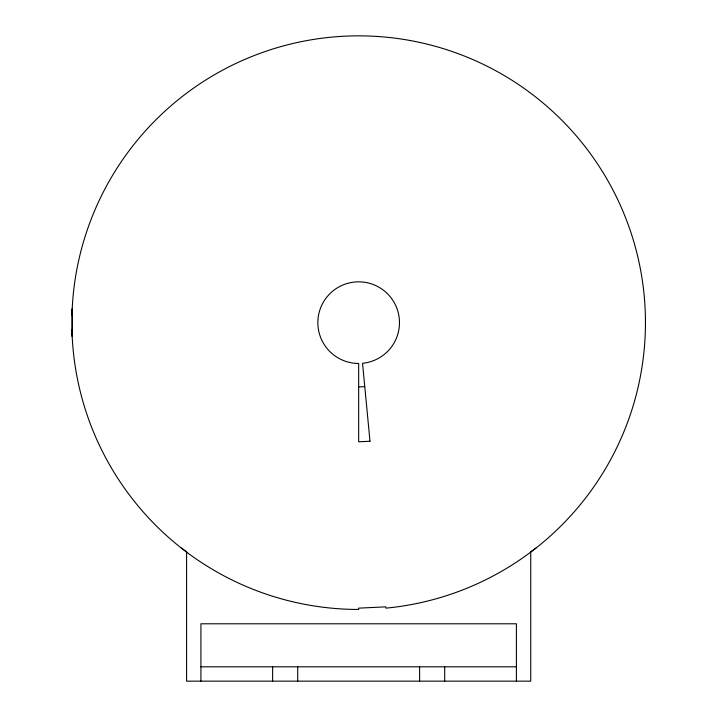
<?xml version="1.0" encoding="UTF-8"?>
<svg xmlns="http://www.w3.org/2000/svg" width="717" height="717" viewBox="0 0 717 717"><rect width="100%" height="100%" fill="white"/><g stroke="black" fill="none" stroke-linecap="round" stroke-linejoin="round"><path stroke-width="1.08" d="M535.949 548.093L530.741 551.794L530.741 681.15L186.581 681.15L186.581 551.794L181.374 548.093M200.921 666.81L516.401 666.81M516.401 681.15L516.401 623.79L200.921 623.79L200.921 681.15M444.701 666.81L444.701 681.15M419.606 666.81L419.606 681.15M297.716 666.81L297.716 681.15M272.621 666.81L272.621 681.15M71.951 315.552A286.8 286.8 0 0 1 354.297 35.886A286.8 286.8 0 0 1 645.022 306.822A286.8 286.8 0 0 1 385.925 608.15L385.8 606.86L358.661 608.15L358.661 609.45A286.8 286.8 0 0 1 71.951 329.748M364.765 386.597A64.234 64.234 0 0 1 358.661 386.884M72.184 309L72.184 336.3L72.184 309M369.99 441.251L358.661 441.789L358.661 363.465A40.815 40.815 0 0 1 322.686 303.372A40.815 40.815 0 0 1 392.647 300.038A40.815 40.815 0 0 1 362.542 363.277L369.99 441.251"/></g></svg>
